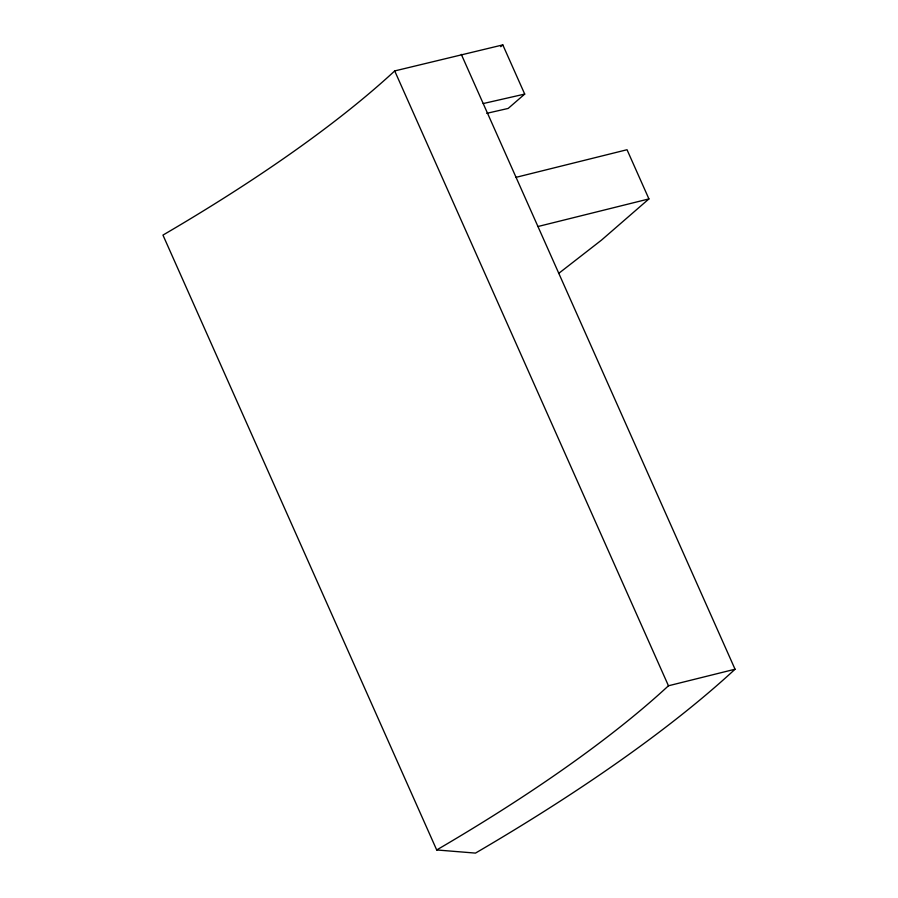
<?xml version="1.0" encoding="UTF-8"?>
<svg xmlns="http://www.w3.org/2000/svg" width="898" height="898" viewBox="0 0 898 898"><rect width="100%" height="100%" fill="white"/><g stroke="black" fill="none" stroke-linecap="round" stroke-linejoin="round"><path stroke-width="1.35" d="M500.736 46.696L502.813 44.9L524.713 94.088L508.178 108.433L486.761 113.328M516.047 177.333L627.029 149.73L648.928 198.918L601.48 240.125L558.612 273.463M461.303 54.363L735.047 669.223A777.567 190.746 -24 0 1 475.48 853.1L436.697 849.957L162.953 235.096A694.266 170.306 -24 0 0 394.705 70.931L502.813 44.9M537.947 226.521L648.928 198.918M436.697 849.957A694.266 170.306 -24 0 0 668.46 685.78L735.047 669.223M483.203 103.551L524.713 94.088M394.705 70.931L668.46 685.78"/></g></svg>
